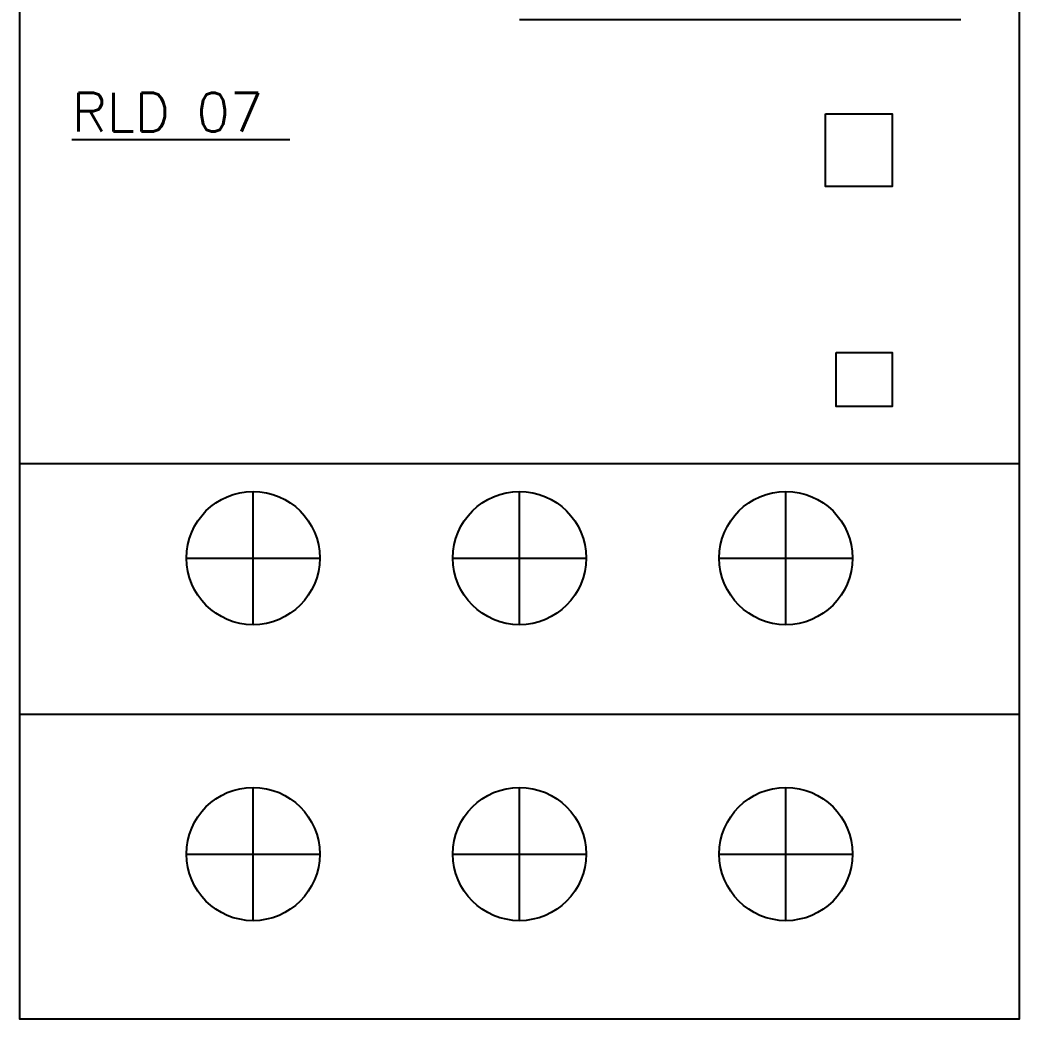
# Model space of a CAD drawing. Extents: x 0 to 45, y 0 to 119.
# Drawn here: x 0 to 45, y 0 to 44.98 of the extents above; entities that cross this region are included whole.
import ezdxf

# ---------------------------------------------------------------- set-up
doc = ezdxf.new("R2010")
doc.units = 0
doc.layers.add('ALPHA', color=255, linetype='CONTINUOUS')
doc.layers.add('TEXT', color=6, linetype='CONTINUOUS')
doc.styles.add('ROMANS', font='romans', dxfattribs={"height": 20})

# ---------------------------------------------------------------- blocks, each defined once
blk = doc.blocks.new('ƯETYWETYWETYE2WT')
at = {"linetype": 'ByBlock', "lineweight": -2}
for p, q in [((161201.172, 61608.318), (161246.172, 61608.318)), ((161201.172, 61597.043), (161246.172, 61597.043))]:
    blk.add_line(p, q, dxfattribs=at)
at = {"color": 1, "linetype": 'ByBlock', "lineweight": -2}
for p, q in [((161211.672, 61601.067), (161211.672, 61607.067)), ((161223.672, 61601.067), (161223.672, 61607.067)), ((161235.672, 61601.067), (161235.672, 61607.067)), ((161208.672, 61604.067), (161214.672, 61604.067)), ((161220.672, 61604.067), (161226.672, 61604.067)), ((161232.672, 61604.067), (161238.672, 61604.067))]:
    blk.add_line(p, q, dxfattribs=at)
at = {"color": 3, "linetype": 'ByBlock', "lineweight": -2}
for p, q in [((161211.672, 61587.742), (161211.672, 61593.742)), ((161223.672, 61587.742), (161223.672, 61593.742)), ((161235.672, 61587.742), (161235.672, 61593.742)), ((161208.672, 61590.742), (161214.672, 61590.742)), ((161220.672, 61590.742), (161226.672, 61590.742)), ((161232.672, 61590.742), (161238.672, 61590.742))]:
    blk.add_line(p, q, dxfattribs=at)
at = {"linetype": 'ByBlock', "lineweight": -2}
blk.add_lwpolyline([(161201.172, 61633.322), (161246.172, 61633.322), (161246.172, 61583.315), (161201.172, 61583.315)], close=True, dxfattribs=at)
at = {"color": 1, "linetype": 'ByBlock', "lineweight": -2}
for points in [[(161237.461, 61624.074), (161240.456, 61624.074), (161240.456, 61620.801), (161237.461, 61620.801)], [(161237.929, 61613.321), (161240.456, 61613.321), (161240.456, 61610.89), (161237.929, 61610.89)]]:
    blk.add_lwpolyline(points, close=True, dxfattribs=at)
for centre in [(161211.672, 61604.067), (161223.672, 61604.067), (161235.672, 61604.067)]:
    blk.add_circle(centre, 3, dxfattribs=at)
at = {"color": 3, "linetype": 'ByBlock', "lineweight": -2}
for centre in [(161211.672, 61590.742), (161223.672, 61590.742), (161235.672, 61590.742)]:
    blk.add_circle(centre, 3, dxfattribs=at)
at = {"layer": 'ALPHA'}
blk.add_line((161243.558, 61628.292), (161223.672, 61628.292), dxfattribs=at)
at = {"layer": 'TEXT', "style": 'ROMANS'}
blk.add_text('%%URLD 07 ', height=1.75, dxfattribs=at).set_placement((161203.502, 61623.265))

msp = doc.modelspace()

# ---------------------------------------------------------------- block references
msp.add_blockref('ƯETYWETYWETYE2WT', (-161201.172, -61583.315))

doc.saveas('drawing.dxf')
